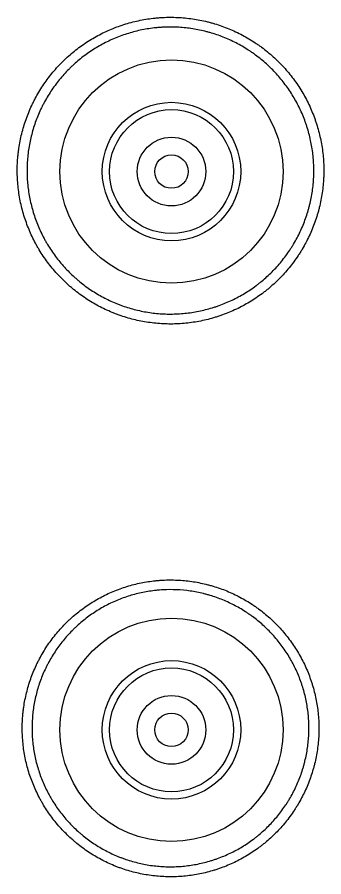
# Model space of a CAD drawing. Extents: x 60870 to 61464, y -29263 to -28843.
# Drawn here: x 61122.38 to 61133.37, y -29164.65 to -29133.86 of the extents above; entities that cross this region are included whole.
import ezdxf

# ---------------------------------------------------------------- set-up
doc = ezdxf.new("R2010")
doc.units = 0
doc.header["$LTSCALE"] = 7
doc.header["$MEASUREMENT"] = 0
doc.layers.add('08_ALL_FEATURES', color=7, linetype='CONTINUOUS')

msp = doc.modelspace()

# ---------------------------------------------------------------- linework, layer by layer
at = {"layer": '08_ALL_FEATURES', "color": 7, "linetype": 'Continuous'}
for centre, radius in [((61127.912, -29139.388), 4), ((61127.912, -29139.388), 2.481), ((61127.912, -29139.388), 2.221), ((61127.912, -29139.388), 1.23), ((61127.912, -29139.388), 0.6), ((61127.912, -29159.387), 4), ((61127.912, -29159.387), 2.481), ((61127.912, -29159.387), 2.221), ((61127.912, -29159.387), 1.23), ((61127.912, -29159.387), 0.6)]:
    msp.add_circle(centre, radius, dxfattribs=at)
for points, knots in [([(61122.44, -29138.562), (61122.434, -29138.606), (61122.428, -29138.651), (61122.417, -29138.741), (61122.402, -29138.876), (61122.393, -29139.01), (61122.38, -29139.279), (61122.381, -29139.637), (61122.417, -29139.994), (61122.458, -29140.261), (61122.473, -29140.35), (61122.509, -29140.528), (61122.529, -29140.616), (61122.595, -29140.878), (61122.701, -29141.221), (61122.838, -29141.552), (61122.954, -29141.795), (61122.994, -29141.875), (61123.058, -29141.994), (61123.08, -29142.034), (61123.125, -29142.112), (61123.148, -29142.151), (61123.265, -29142.345), (61123.365, -29142.495), (61123.58, -29142.782), (61123.807, -29143.058), (61124.062, -29143.312), (61124.229, -29143.463), (61124.263, -29143.493), (61124.332, -29143.552), (61124.367, -29143.581), (61124.472, -29143.667), (61124.543, -29143.722), (61124.76, -29143.882), (61125.059, -29144.081), (61125.375, -29144.249), (61125.619, -29144.364), (61125.701, -29144.4), (61125.826, -29144.452), (61125.868, -29144.468), (61125.953, -29144.501), (61125.995, -29144.517), (61126.209, -29144.592), (61126.381, -29144.644), (61126.729, -29144.73), (61126.904, -29144.765), (61127.258, -29144.817), (61127.437, -29144.834), (61127.708, -29144.847), (61127.799, -29144.849), (61127.98, -29144.849), (61128.07, -29144.846), (61128.339, -29144.832), (61128.695, -29144.796), (61129.047, -29144.726), (61129.308, -29144.66), (61129.395, -29144.636), (61129.525, -29144.596), (61129.568, -29144.583), (61129.654, -29144.554), (61129.697, -29144.539), (61129.909, -29144.463), (61130.075, -29144.393), (61130.399, -29144.24), (61130.556, -29144.155), (61130.863, -29143.97), (61131.013, -29143.87), (61131.194, -29143.735), (61131.231, -29143.707), (61131.302, -29143.652), (61131.408, -29143.567), (61131.51, -29143.478), (61131.709, -29143.297), (61131.961, -29143.043), (61132.188, -29142.766), (61132.349, -29142.549), (61132.401, -29142.475), (61132.476, -29142.362), (61132.501, -29142.324), (61132.549, -29142.247), (61132.573, -29142.209), (61132.688, -29142.015), (61132.857, -29141.697), (61132.994, -29141.365), (61133.085, -29141.11), (61133.113, -29141.024), (61133.152, -29140.894), (61133.165, -29140.85), (61133.189, -29140.763), (61133.2, -29140.719), (61133.254, -29140.5), (61133.324, -29140.147), (61133.358, -29139.788), (61133.368, -29139.561), (61133.37, -29139.516), (61133.372, -29139.425), (61133.373, -29139.29), (61133.369, -29139.155), (61133.355, -29138.886), (61133.319, -29138.53), (61133.248, -29138.178), (61133.181, -29137.917), (61133.157, -29137.83), (61133.117, -29137.7), (61133.103, -29137.656), (61133.075, -29137.571), (61133.06, -29137.528), (61132.983, -29137.316), (61132.844, -29136.985), (61132.675, -29136.67), (61132.49, -29136.363), (61132.389, -29136.213), (61132.172, -29135.922), (61132.057, -29135.783), (61131.815, -29135.519), (61131.562, -29135.266), (61131.284, -29135.039), (61131.102, -29134.906), (61131.066, -29134.879), (61130.991, -29134.827), (61130.954, -29134.802), (61130.841, -29134.727), (61130.764, -29134.678), (61130.532, -29134.54), (61130.215, -29134.372), (61129.884, -29134.236), (61129.63, -29134.146), (61129.545, -29134.118), (61129.415, -29134.079), (61129.372, -29134.067), (61129.285, -29134.043), (61129.241, -29134.031), (61129.021, -29133.977), (61128.844, -29133.943), (61128.49, -29133.891), (61128.311, -29133.874), (61127.954, -29133.857), (61127.774, -29133.858), (61127.549, -29133.869), (61127.504, -29133.872), (61127.413, -29133.879), (61127.368, -29133.883), (61127.233, -29133.897), (61127.144, -29133.908), (61126.877, -29133.949), (61126.526, -29134.02), (61126.183, -29134.124), (61125.93, -29134.216), (61125.846, -29134.248), (61125.679, -29134.318), (61125.596, -29134.355), (61125.351, -29134.472), (61125.193, -29134.557), (61124.886, -29134.742), (61124.737, -29134.842), (61124.45, -29135.056), (61124.311, -29135.17), (61124.144, -29135.322), (61124.111, -29135.353), (61124.045, -29135.416), (61123.949, -29135.511), (61123.856, -29135.609), (61123.675, -29135.809), (61123.449, -29136.087), (61123.251, -29136.385), (61123.112, -29136.617), (61123.068, -29136.696), (61123.004, -29136.816), (61122.983, -29136.856), (61122.943, -29136.937), (61122.923, -29136.978), (61122.827, -29137.182), (61122.691, -29137.514), (61122.588, -29137.857), (61122.501, -29138.205), (61122.467, -29138.382), (61122.44, -29138.562)], [0, 0, 0, 0, 0.003906, 0.003906, 0.007813, 0.015625, 0.015625, 0.03125, 0.046875, 0.046875, 0.054688, 0.054688, 0.0625, 0.0625, 0.078125, 0.09375, 0.09375, 0.101563, 0.101563, 0.105469, 0.105469, 0.109375, 0.109375, 0.125, 0.125, 0.140625, 0.15625, 0.15625, 0.160156, 0.160156, 0.164063, 0.164063, 0.171875, 0.171875, 0.1875, 0.203125, 0.203125, 0.210938, 0.210938, 0.214844, 0.214844, 0.21875, 0.21875, 0.234375, 0.234375, 0.25, 0.25, 0.265625, 0.265625, 0.273438, 0.273438, 0.28125, 0.28125, 0.296875, 0.3125, 0.3125, 0.320313, 0.320313, 0.324219, 0.324219, 0.328125, 0.328125, 0.34375, 0.34375, 0.359375, 0.359375, 0.375, 0.375, 0.378906, 0.378906, 0.382813, 0.390625, 0.390625, 0.40625, 0.421875, 0.421875, 0.429688, 0.429688, 0.433594, 0.433594, 0.4375, 0.4375, 0.453125, 0.46875, 0.46875, 0.476563, 0.476563, 0.480469, 0.480469, 0.484375, 0.484375, 0.5, 0.515625, 0.515625, 0.519531, 0.519531, 0.523438, 0.53125, 0.53125, 0.546875, 0.5625, 0.5625, 0.570313, 0.570313, 0.574219, 0.574219, 0.578125, 0.578125, 0.59375, 0.609375, 0.609375, 0.625, 0.625, 0.640625, 0.640625, 0.65625, 0.671875, 0.671875, 0.675781, 0.675781, 0.679688, 0.679688, 0.6875, 0.6875, 0.703125, 0.71875, 0.71875, 0.726563, 0.726563, 0.730469, 0.730469, 0.734375, 0.734375, 0.75, 0.75, 0.765625, 0.765625, 0.78125, 0.78125, 0.785156, 0.785156, 0.789063, 0.789063, 0.796875, 0.796875, 0.8125, 0.828125, 0.828125, 0.835938, 0.835938, 0.84375, 0.84375, 0.859375, 0.859375, 0.875, 0.875, 0.890625, 0.890625, 0.894531, 0.894531, 0.898438, 0.90625, 0.90625, 0.921875, 0.9375, 0.9375, 0.945313, 0.945313, 0.949219, 0.949219, 0.953125, 0.953125, 0.96875, 0.984375, 0.984375, 1, 1, 1, 1]), ([(61122.787, -29138.611), (61122.811, -29138.443), (61122.844, -29138.278), (61122.925, -29137.952), (61123.021, -29137.631), (61123.149, -29137.32), (61123.238, -29137.129), (61123.257, -29137.091), (61123.294, -29137.015), (61123.314, -29136.978), (61123.374, -29136.865), (61123.415, -29136.792), (61123.544, -29136.575), (61123.73, -29136.296), (61123.942, -29136.036), (61124.11, -29135.849), (61124.197, -29135.757), (61124.288, -29135.668), (61124.349, -29135.609), (61124.38, -29135.58), (61124.536, -29135.438), (61124.666, -29135.331), (61124.935, -29135.13), (61125.074, -29135.037), (61125.361, -29134.864), (61125.509, -29134.784), (61125.738, -29134.675), (61125.815, -29134.64), (61125.971, -29134.575), (61126.05, -29134.544), (61126.287, -29134.459), (61126.608, -29134.361), (61126.936, -29134.294), (61127.186, -29134.256), (61127.269, -29134.246), (61127.395, -29134.233), (61127.438, -29134.229), (61127.522, -29134.222), (61127.565, -29134.22), (61127.776, -29134.209), (61127.944, -29134.208), (61128.278, -29134.224), (61128.445, -29134.24), (61128.777, -29134.288), (61128.942, -29134.32), (61129.147, -29134.371), (61129.189, -29134.381), (61129.27, -29134.404), (61129.392, -29134.439), (61129.512, -29134.478), (61129.75, -29134.562), (61130.06, -29134.689), (61130.356, -29134.846), (61130.573, -29134.976), (61130.645, -29135.021), (61130.751, -29135.091), (61130.786, -29135.115), (61130.855, -29135.163), (61130.889, -29135.188), (61131.059, -29135.313), (61131.319, -29135.525), (61131.557, -29135.761), (61131.783, -29136.009), (61131.891, -29136.139), (61132.043, -29136.343), (61132.092, -29136.412), (61132.186, -29136.552), (61132.231, -29136.623), (61132.361, -29136.838), (61132.52, -29137.133), (61132.65, -29137.443), (61132.722, -29137.641), (61132.735, -29137.681), (61132.762, -29137.761), (61132.775, -29137.801), (61132.813, -29137.923), (61132.835, -29138.004), (61132.898, -29138.249), (61132.964, -29138.578), (61132.998, -29138.911), (61133.012, -29139.163), (61133.014, -29139.247), (61133.014, -29139.374), (61133.014, -29139.416), (61133.012, -29139.5), (61133.011, -29139.543), (61133.001, -29139.755), (61132.969, -29140.091), (61132.905, -29140.421), (61132.854, -29140.627), (61132.843, -29140.667), (61132.821, -29140.749), (61132.809, -29140.79), (61132.772, -29140.912), (61132.746, -29140.992), (61132.661, -29141.231), (61132.533, -29141.542), (61132.376, -29141.839), (61132.268, -29142.02), (61132.245, -29142.056), (61132.2, -29142.128), (61132.177, -29142.163), (61132.107, -29142.269), (61132.058, -29142.338), (61131.908, -29142.542), (61131.696, -29142.801), (61131.459, -29143.039), (61131.273, -29143.208), (61131.178, -29143.291), (61131.079, -29143.37), (61131.012, -29143.423), (61130.978, -29143.448), (61130.808, -29143.575), (61130.669, -29143.669), (61130.381, -29143.842), (61130.086, -29144), (61129.776, -29144.13), (61129.578, -29144.201), (61129.538, -29144.215), (61129.457, -29144.242), (61129.417, -29144.255), (61129.295, -29144.292), (61129.214, -29144.314), (61128.969, -29144.376), (61128.641, -29144.442), (61128.307, -29144.476), (61128.055, -29144.489), (61127.971, -29144.491), (61127.802, -29144.492), (61127.717, -29144.49), (61127.463, -29144.478), (61127.296, -29144.462), (61126.965, -29144.413), (61126.8, -29144.381), (61126.475, -29144.3), (61126.314, -29144.252), (61126.114, -29144.181), (61126.075, -29144.166), (61125.995, -29144.136), (61125.877, -29144.089), (61125.762, -29144.038), (61125.534, -29143.931), (61125.238, -29143.773), (61124.959, -29143.588), (61124.755, -29143.438), (61124.689, -29143.386), (61124.59, -29143.306), (61124.558, -29143.279), (61124.493, -29143.224), (61124.462, -29143.196), (61124.305, -29143.054), (61124.067, -29142.817), (61123.854, -29142.559), (61123.653, -29142.29), (61123.559, -29142.15), (61123.45, -29141.969), (61123.428, -29141.932), (61123.387, -29141.859), (61123.325, -29141.748), (61123.268, -29141.635), (61123.16, -29141.408), (61123.031, -29141.099), (61122.933, -29140.778), (61122.871, -29140.533), (61122.852, -29140.45), (61122.818, -29140.284), (61122.804, -29140.201), (61122.766, -29139.951), (61122.732, -29139.617), (61122.731, -29139.282), (61122.747, -29138.947), (61122.763, -29138.779), (61122.787, -29138.611)], [0, 0, 0, 0, 0.015625, 0.015625, 0.03125, 0.046875, 0.046875, 0.050781, 0.050781, 0.054688, 0.054688, 0.0625, 0.0625, 0.078125, 0.09375, 0.09375, 0.101563, 0.105469, 0.105469, 0.109375, 0.109375, 0.125, 0.125, 0.140625, 0.140625, 0.15625, 0.15625, 0.164063, 0.164063, 0.171875, 0.171875, 0.1875, 0.203125, 0.203125, 0.210938, 0.210938, 0.214844, 0.214844, 0.21875, 0.21875, 0.234375, 0.234375, 0.25, 0.25, 0.265625, 0.265625, 0.269531, 0.269531, 0.273438, 0.28125, 0.28125, 0.296875, 0.3125, 0.3125, 0.320313, 0.320313, 0.324219, 0.324219, 0.328125, 0.328125, 0.34375, 0.359375, 0.359375, 0.375, 0.375, 0.382813, 0.382813, 0.390625, 0.390625, 0.40625, 0.421875, 0.421875, 0.425781, 0.425781, 0.429688, 0.429688, 0.4375, 0.4375, 0.453125, 0.46875, 0.46875, 0.476563, 0.476563, 0.480469, 0.480469, 0.484375, 0.484375, 0.5, 0.515625, 0.515625, 0.519531, 0.519531, 0.523438, 0.523438, 0.53125, 0.53125, 0.546875, 0.5625, 0.5625, 0.566406, 0.566406, 0.570313, 0.570313, 0.578125, 0.578125, 0.59375, 0.609375, 0.609375, 0.617188, 0.621094, 0.621094, 0.625, 0.625, 0.640625, 0.640625, 0.65625, 0.671875, 0.671875, 0.675781, 0.675781, 0.679688, 0.679688, 0.6875, 0.6875, 0.703125, 0.71875, 0.71875, 0.726563, 0.726563, 0.734375, 0.734375, 0.75, 0.75, 0.765625, 0.765625, 0.78125, 0.78125, 0.785156, 0.785156, 0.789063, 0.796875, 0.796875, 0.8125, 0.828125, 0.828125, 0.835938, 0.835938, 0.839844, 0.839844, 0.84375, 0.84375, 0.859375, 0.875, 0.875, 0.890625, 0.890625, 0.894531, 0.894531, 0.898438, 0.90625, 0.90625, 0.921875, 0.9375, 0.9375, 0.945313, 0.945313, 0.953125, 0.953125, 0.96875, 0.984375, 0.984375, 1, 1, 1, 1]), ([(61122.616, -29158.573), (61122.61, -29158.617), (61122.604, -29158.66), (61122.594, -29158.747), (61122.58, -29158.878), (61122.571, -29159.008), (61122.559, -29159.268), (61122.56, -29159.614), (61122.596, -29159.96), (61122.635, -29160.218), (61122.65, -29160.304), (61122.685, -29160.477), (61122.704, -29160.562), (61122.769, -29160.815), (61122.871, -29161.147), (61123.005, -29161.467), (61123.117, -29161.702), (61123.156, -29161.779), (61123.219, -29161.894), (61123.24, -29161.933), (61123.283, -29162.009), (61123.305, -29162.046), (61123.419, -29162.234), (61123.516, -29162.379), (61123.724, -29162.657), (61123.945, -29162.923), (61124.191, -29163.168), (61124.353, -29163.314), (61124.386, -29163.343), (61124.453, -29163.4), (61124.486, -29163.428), (61124.588, -29163.511), (61124.657, -29163.565), (61124.868, -29163.72), (61125.157, -29163.911), (61125.463, -29164.074), (61125.699, -29164.184), (61125.779, -29164.22), (61125.9, -29164.269), (61125.941, -29164.285), (61126.023, -29164.317), (61126.064, -29164.332), (61126.27, -29164.405), (61126.437, -29164.455), (61126.774, -29164.538), (61126.944, -29164.571), (61127.287, -29164.621), (61127.46, -29164.637), (61127.722, -29164.65), (61127.81, -29164.651), (61127.985, -29164.651), (61128.072, -29164.648), (61128.333, -29164.635), (61128.677, -29164.599), (61129.017, -29164.531), (61129.27, -29164.467), (61129.354, -29164.443), (61129.48, -29164.405), (61129.522, -29164.391), (61129.605, -29164.363), (61129.646, -29164.349), (61129.852, -29164.275), (61130.012, -29164.208), (61130.325, -29164.058), (61130.477, -29163.976), (61130.774, -29163.797), (61130.919, -29163.7), (61131.094, -29163.569), (61131.129, -29163.542), (61131.198, -29163.488), (61131.3, -29163.406), (61131.399, -29163.32), (61131.591, -29163.144), (61131.836, -29162.899), (61132.055, -29162.63), (61132.21, -29162.419), (61132.26, -29162.348), (61132.333, -29162.238), (61132.357, -29162.201), (61132.404, -29162.127), (61132.426, -29162.09), (61132.538, -29161.902), (61132.701, -29161.595), (61132.833, -29161.273), (61132.92, -29161.026), (61132.947, -29160.943), (61132.985, -29160.817), (61132.997, -29160.775), (61133.02, -29160.69), (61133.031, -29160.648), (61133.084, -29160.436), (61133.15, -29160.094), (61133.183, -29159.746), (61133.193, -29159.527), (61133.194, -29159.483), (61133.196, -29159.395), (61133.197, -29159.264), (61133.193, -29159.134), (61133.179, -29158.873), (61133.143, -29158.529), (61133.074, -29158.189), (61133.01, -29157.936), (61132.986, -29157.851), (61132.947, -29157.726), (61132.934, -29157.684), (61132.906, -29157.601), (61132.891, -29157.56), (61132.817, -29157.355), (61132.682, -29157.034), (61132.518, -29156.73), (61132.338, -29156.433), (61132.241, -29156.288), (61132.03, -29156.007), (61131.919, -29155.873), (61131.685, -29155.617), (61131.439, -29155.373), (61131.169, -29155.153), (61130.994, -29155.024), (61130.958, -29154.999), (61130.887, -29154.949), (61130.85, -29154.924), (61130.74, -29154.851), (61130.666, -29154.805), (61130.442, -29154.672), (61130.135, -29154.509), (61129.814, -29154.378), (61129.569, -29154.291), (61129.486, -29154.264), (61129.36, -29154.227), (61129.318, -29154.215), (61129.234, -29154.192), (61129.191, -29154.181), (61128.978, -29154.128), (61128.807, -29154.095), (61128.464, -29154.046), (61128.292, -29154.029), (61127.946, -29154.014), (61127.772, -29154.014), (61127.554, -29154.026), (61127.51, -29154.029), (61127.422, -29154.036), (61127.379, -29154.039), (61127.248, -29154.053), (61127.162, -29154.064), (61126.903, -29154.103), (61126.564, -29154.172), (61126.232, -29154.274), (61125.987, -29154.363), (61125.906, -29154.395), (61125.744, -29154.462), (61125.664, -29154.498), (61125.427, -29154.611), (61125.274, -29154.694), (61124.978, -29154.874), (61124.834, -29154.97), (61124.556, -29155.178), (61124.422, -29155.289), (61124.261, -29155.436), (61124.229, -29155.466), (61124.165, -29155.527), (61124.072, -29155.619), (61123.982, -29155.714), (61123.808, -29155.908), (61123.589, -29156.177), (61123.397, -29156.466), (61123.264, -29156.691), (61123.221, -29156.767), (61123.159, -29156.883), (61123.139, -29156.922), (61123.1, -29157), (61123.081, -29157.04), (61122.989, -29157.238), (61122.857, -29157.559), (61122.758, -29157.891), (61122.675, -29158.228), (61122.641, -29158.4), (61122.616, -29158.573)], [0, 0, 0, 0, 0.003906, 0.003906, 0.007813, 0.015625, 0.015625, 0.03125, 0.046875, 0.046875, 0.054687, 0.054687, 0.0625, 0.0625, 0.078125, 0.09375, 0.09375, 0.101562, 0.101562, 0.105469, 0.105469, 0.109375, 0.109375, 0.125, 0.125, 0.140625, 0.15625, 0.15625, 0.160156, 0.160156, 0.164062, 0.164062, 0.171875, 0.171875, 0.1875, 0.203125, 0.203125, 0.210937, 0.210937, 0.214844, 0.214844, 0.21875, 0.21875, 0.234375, 0.234375, 0.25, 0.25, 0.265625, 0.265625, 0.273437, 0.273437, 0.28125, 0.28125, 0.296875, 0.3125, 0.3125, 0.320312, 0.320312, 0.324219, 0.324219, 0.328125, 0.328125, 0.34375, 0.34375, 0.359375, 0.359375, 0.375, 0.375, 0.378906, 0.378906, 0.382812, 0.390625, 0.390625, 0.40625, 0.421875, 0.421875, 0.429687, 0.429687, 0.433594, 0.433594, 0.4375, 0.4375, 0.453125, 0.46875, 0.46875, 0.476562, 0.476562, 0.480469, 0.480469, 0.484375, 0.484375, 0.5, 0.515625, 0.515625, 0.519531, 0.519531, 0.523437, 0.53125, 0.53125, 0.546875, 0.5625, 0.5625, 0.570312, 0.570312, 0.574219, 0.574219, 0.578125, 0.578125, 0.59375, 0.609375, 0.609375, 0.625, 0.625, 0.640625, 0.640625, 0.65625, 0.671875, 0.671875, 0.675781, 0.675781, 0.679687, 0.679687, 0.6875, 0.6875, 0.703125, 0.71875, 0.71875, 0.726562, 0.726562, 0.730469, 0.730469, 0.734375, 0.734375, 0.75, 0.75, 0.765625, 0.765625, 0.78125, 0.78125, 0.785156, 0.785156, 0.789062, 0.789062, 0.796875, 0.796875, 0.8125, 0.828125, 0.828125, 0.835937, 0.835937, 0.84375, 0.84375, 0.859375, 0.859375, 0.875, 0.875, 0.890625, 0.890625, 0.894531, 0.894531, 0.898437, 0.90625, 0.90625, 0.921875, 0.9375, 0.9375, 0.945312, 0.945312, 0.949219, 0.949219, 0.953125, 0.953125, 0.96875, 0.984375, 0.984375, 1, 1, 1, 1]), ([(61122.962, -29158.622), (61122.986, -29158.46), (61123.017, -29158.3), (61123.094, -29157.985), (61123.187, -29157.675), (61123.309, -29157.375), (61123.396, -29157.19), (61123.413, -29157.153), (61123.45, -29157.08), (61123.469, -29157.044), (61123.526, -29156.935), (61123.566, -29156.864), (61123.69, -29156.654), (61123.869, -29156.384), (61124.073, -29156.133), (61124.236, -29155.952), (61124.319, -29155.864), (61124.407, -29155.777), (61124.466, -29155.721), (61124.496, -29155.693), (61124.646, -29155.555), (61124.771, -29155.451), (61125.031, -29155.257), (61125.165, -29155.167), (61125.441, -29154.999), (61125.584, -29154.922), (61125.805, -29154.816), (61125.88, -29154.783), (61126.031, -29154.719), (61126.106, -29154.69), (61126.335, -29154.607), (61126.644, -29154.511), (61126.962, -29154.447), (61127.202, -29154.41), (61127.283, -29154.399), (61127.405, -29154.387), (61127.446, -29154.383), (61127.528, -29154.377), (61127.568, -29154.374), (61127.772, -29154.363), (61127.934, -29154.362), (61128.257, -29154.377), (61128.418, -29154.392), (61128.739, -29154.438), (61128.898, -29154.469), (61129.097, -29154.517), (61129.137, -29154.528), (61129.216, -29154.549), (61129.333, -29154.583), (61129.449, -29154.62), (61129.679, -29154.701), (61129.978, -29154.824), (61130.265, -29154.975), (61130.474, -29155.099), (61130.544, -29155.142), (61130.646, -29155.21), (61130.68, -29155.233), (61130.747, -29155.28), (61130.78, -29155.304), (61130.944, -29155.424), (61131.196, -29155.629), (61131.425, -29155.856), (61131.644, -29156.095), (61131.748, -29156.22), (61131.945, -29156.483), (61132.036, -29156.618), (61132.204, -29156.895), (61132.358, -29157.179), (61132.483, -29157.478), (61132.553, -29157.669), (61132.566, -29157.708), (61132.593, -29157.785), (61132.605, -29157.824), (61132.641, -29157.941), (61132.664, -29158.02), (61132.724, -29158.256), (61132.789, -29158.574), (61132.822, -29158.895), (61132.835, -29159.138), (61132.838, -29159.219), (61132.839, -29159.342), (61132.838, -29159.383), (61132.837, -29159.464), (61132.835, -29159.505), (61132.826, -29159.71), (61132.796, -29160.034), (61132.734, -29160.354), (61132.685, -29160.552), (61132.675, -29160.591), (61132.654, -29160.67), (61132.643, -29160.71), (61132.607, -29160.827), (61132.582, -29160.905), (61132.501, -29161.135), (61132.378, -29161.436), (61132.226, -29161.723), (61132.122, -29161.898), (61132.1, -29161.933), (61132.057, -29162.002), (61132.035, -29162.037), (61131.967, -29162.139), (61131.92, -29162.206), (61131.775, -29162.402), (61131.571, -29162.653), (61131.343, -29162.883), (61131.163, -29163.047), (61131.071, -29163.127), (61130.976, -29163.204), (61130.912, -29163.255), (61130.879, -29163.28), (61130.715, -29163.402), (61130.58, -29163.493), (61130.303, -29163.66), (61130.019, -29163.814), (61129.72, -29163.939), (61129.528, -29164.009), (61129.489, -29164.022), (61129.411, -29164.048), (61129.372, -29164.061), (61129.255, -29164.097), (61129.177, -29164.119), (61128.941, -29164.179), (61128.623, -29164.243), (61128.302, -29164.276), (61128.058, -29164.289), (61127.977, -29164.291), (61127.814, -29164.292), (61127.732, -29164.29), (61127.487, -29164.279), (61127.325, -29164.264), (61127.005, -29164.217), (61126.846, -29164.186), (61126.532, -29164.109), (61126.377, -29164.062), (61126.184, -29163.994), (61126.145, -29163.98), (61126.069, -29163.951), (61125.955, -29163.906), (61125.843, -29163.857), (61125.623, -29163.754), (61125.337, -29163.602), (61125.067, -29163.424), (61124.871, -29163.279), (61124.806, -29163.229), (61124.711, -29163.152), (61124.679, -29163.126), (61124.617, -29163.072), (61124.587, -29163.045), (61124.435, -29162.909), (61124.205, -29162.681), (61123.999, -29162.432), (61123.805, -29162.172), (61123.714, -29162.038), (61123.608, -29161.862), (61123.587, -29161.827), (61123.546, -29161.756), (61123.487, -29161.649), (61123.432, -29161.541), (61123.327, -29161.321), (61123.202, -29161.023), (61123.107, -29160.714), (61123.046, -29160.477), (61123.028, -29160.397), (61122.995, -29160.237), (61122.981, -29160.156), (61122.944, -29159.915), (61122.911, -29159.593), (61122.91, -29159.27), (61122.924, -29158.946), (61122.939, -29158.784), (61122.962, -29158.622)], [0, 0, 0, 0, 0.015625, 0.015625, 0.03125, 0.046875, 0.046875, 0.050781, 0.050781, 0.054687, 0.054687, 0.0625, 0.0625, 0.078125, 0.09375, 0.09375, 0.101562, 0.105469, 0.105469, 0.109375, 0.109375, 0.125, 0.125, 0.140625, 0.140625, 0.15625, 0.15625, 0.164062, 0.164062, 0.171875, 0.171875, 0.1875, 0.203125, 0.203125, 0.210937, 0.210937, 0.214844, 0.214844, 0.21875, 0.21875, 0.234375, 0.234375, 0.25, 0.25, 0.265625, 0.265625, 0.269531, 0.269531, 0.273437, 0.28125, 0.28125, 0.296875, 0.3125, 0.3125, 0.320312, 0.320312, 0.324219, 0.324219, 0.328125, 0.328125, 0.34375, 0.359375, 0.359375, 0.375, 0.375, 0.390625, 0.390625, 0.40625, 0.421875, 0.421875, 0.425781, 0.425781, 0.429687, 0.429687, 0.4375, 0.4375, 0.453125, 0.46875, 0.46875, 0.476562, 0.476562, 0.480469, 0.480469, 0.484375, 0.484375, 0.5, 0.515625, 0.515625, 0.519531, 0.519531, 0.523437, 0.523437, 0.53125, 0.53125, 0.546875, 0.5625, 0.5625, 0.566406, 0.566406, 0.570312, 0.570312, 0.578125, 0.578125, 0.59375, 0.609375, 0.609375, 0.617187, 0.621094, 0.621094, 0.625, 0.625, 0.640625, 0.640625, 0.65625, 0.671875, 0.671875, 0.675781, 0.675781, 0.679687, 0.679687, 0.6875, 0.6875, 0.703125, 0.71875, 0.71875, 0.726562, 0.726562, 0.734375, 0.734375, 0.75, 0.75, 0.765625, 0.765625, 0.78125, 0.78125, 0.785156, 0.785156, 0.789062, 0.796875, 0.796875, 0.8125, 0.828125, 0.828125, 0.835937, 0.835937, 0.839844, 0.839844, 0.84375, 0.84375, 0.859375, 0.875, 0.875, 0.890625, 0.890625, 0.894531, 0.894531, 0.898437, 0.90625, 0.90625, 0.921875, 0.9375, 0.9375, 0.945312, 0.945312, 0.953125, 0.953125, 0.96875, 0.984375, 0.984375, 1, 1, 1, 1])]:
    msp.add_open_spline(points, degree=3, knots=knots, dxfattribs=at)

doc.saveas('drawing.dxf')
